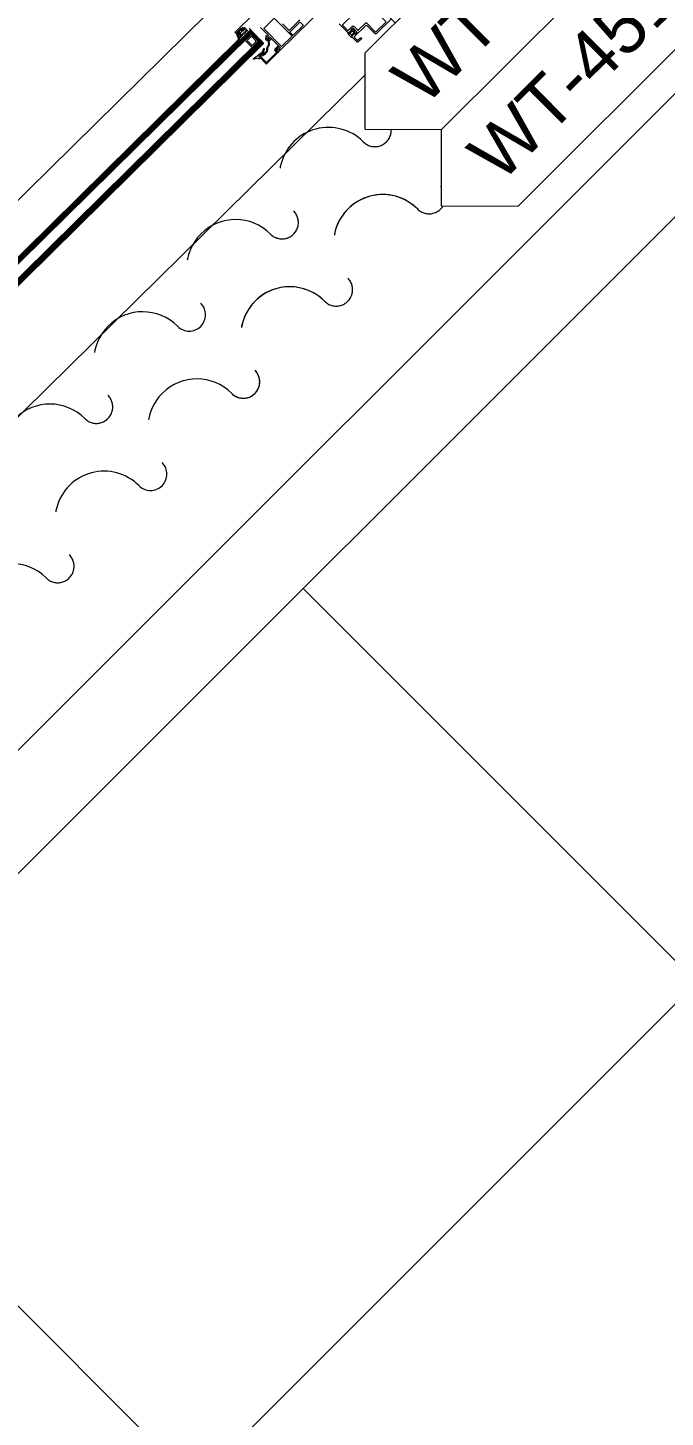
# Model space of a CAD drawing. Header units: centimetres. Extents: x 118932 to 154602, y -32682 to -23521.
# Drawn here: x 137806.6 to 137880.8, y -25601.7 to -25439.8 of the extents above; entities that cross this region are included whole.
import ezdxf

# ---------------------------------------------------------------- set-up
doc = ezdxf.new("R2010")
doc.units = ezdxf.units.CM
doc.header["$LTSCALE"] = 50
doc.header["$MEASUREMENT"] = 0
doc.linetypes.add('HIDDEN', pattern=[0.375, 0.25, -0.125])
for name, color, linetype, lineweight, true_color in [('GEN_00_BL_Yazı', 7, 'Continuous', 0, 0x4f5250), ('GEN_02_TF_Mobilya', 7, 'Continuous', 5, 0x745e3d), ('GEN_02_TF_Pencere', 7, 'Continuous', 9, 0x6093ac), ('GEN_05_ML_Alçıpan_giydirme', 7, 'Continuous', 18, 0x7ebab5), ('GEN_05_ML_Mermer', 7, 'Continuous', 9, 0x9d8692)]:
    doc.layers.add(name, color=color, linetype=linetype, lineweight=lineweight, true_color=true_color)
doc.styles.add('Arial_6', font='arial.ttf', dxfattribs={"height": 59.5325})

# ---------------------------------------------------------------- blocks, each defined once
blk = doc.blocks.new('P7_')
at = {"layer": 'GEN_02_TF_Pencere'}
for p, q in [((163389.72, -16166.65, 0), (163469.27, -16166.65, 0)), ((163389.72, -16166.75, 0), (163471.15, -16166.75, 0)), ((163389.72, -16166.85, 0), (163471.15, -16166.85, 0)), ((163389.72, -16166.95, 0), (163471.15, -16166.95, 0)), ((163389.72, -16167.05, 0), (163471.15, -16167.05, 0)), ((163389.72, -16167.15, 0), (163470.77, -16167.15, 0)), ((163389.77, -16166.55, 0), (163469.36, -16166.55, 0)), ((163470.92, -16167.3, 0), (163470.77, -16167.15, 0)), ((163470.77, -16167.15, 0), (163471.15, -16167.15, 0)), ((163470.79, -16167.17, 0), (163470.79, -16167.15, 0)), ((163470.83, -16167.21, 0), (163470.83, -16167.15, 0)), ((163470.87, -16167.25, 0), (163470.87, -16167.15, 0)), ((163470.91, -16167.29, 0), (163470.91, -16167.15, 0)), ((163470.95, -16168.35, 0), (163470.95, -16167.15, 0)), ((163470.99, -16168.35, 0), (163470.99, -16167.15, 0)), ((163471.03, -16168.35, 0), (163471.03, -16167.15, 0)), ((163471.07, -16168.35, 0), (163471.07, -16167.15, 0)), ((163471.15, -16166.6, 0), (163471.1, -16166.55, 0)), ((163471.1, -16167.15, 0), (163471.15, -16167.1, 0)), ((163471.11, -16168.35, 0), (163471.11, -16167.15, 0)), ((163471.15, -16167.1, 0), (163471.15, -16166.6, 0)), ((163471.15, -16167.15, 0), (163471.15, -16168.35, 0)), ((163471.15, -16168.35, 0), (163471.15, -16167.15, 0)), ((163389.72, -16168.35, 0), (163470.77, -16168.35, 0)), ((163389.72, -16168.45, 0), (163471.15, -16168.45, 0)), ((163389.72, -16168.55, 0), (163471.15, -16168.55, 0)), ((163389.72, -16168.65, 0), (163471.15, -16168.65, 0)), ((163389.72, -16168.75, 0), (163471.15, -16168.75, 0)), ((163470.7, -16167.18, 0), (163469.85, -16167.18, 0)), ((163469.85, -16167.18, 0), (163469.85, -16168.32, 0)), ((163469.85, -16168.32, 0), (163470.7, -16168.32, 0)), ((163470.6, -16167.33, 0), (163470, -16167.33, 0)), ((163470, -16167.33, 0), (163470, -16168.17, 0)), ((163470, -16168.17, 0), (163470.6, -16168.17, 0)), ((163470.7, -16167.43, 0), (163470.6, -16167.33, 0)), ((163470.6, -16168.17, 0), (163470.7, -16168.07, 0)), ((163470.85, -16167.33, 0), (163470.7, -16167.18, 0)), ((163470.7, -16168.07, 0), (163470.7, -16167.43, 0)), ((163470.7, -16168.32, 0), (163470.85, -16168.17, 0)), ((163470.77, -16168.35, 0), (163470.92, -16168.2, 0)), ((163471.15, -16168.35, 0), (163470.77, -16168.35, 0)), ((163470.79, -16168.35, 0), (163470.79, -16168.34, 0)), ((163470.83, -16168.35, 0), (163470.83, -16168.3, 0)), ((163470.85, -16168.17, 0), (163470.85, -16167.33, 0)), ((163470.87, -16168.35, 0), (163470.87, -16168.26, 0)), ((163470.91, -16168.35, 0), (163470.91, -16168.22, 0)), ((163470.92, -16168.2, 0), (163470.92, -16167.3, 0)), ((163471.15, -16168.4, 0), (163471.1, -16168.35, 0)), ((163471.15, -16168.35, 0), (163471.15, -16168.35, 0)), ((163471.15, -16168.9, 0), (163471.15, -16168.4, 0)), ((163389.72, -16168.85, 0), (163471.15, -16168.85, 0)), ((163389.77, -16168.95, 0), (163471.1, -16168.95, 0)), ((163471.1, -16168.95, 0), (163471.15, -16168.9, 0))]:
    blk.add_line(p, q, dxfattribs=at)
at = {"layer": 'GEN_02_TF_Pencere', "extrusion": (0, 0, -1)}
for p, q in [((163469.27, -16166.66, 0), (163469.45, -16166.45, 0)), ((163469.53, -16166.5, 0), (163469.32, -16166.7, 0)), ((163469.61, -16166.34, 0), (163469.61, -16166.36, 0)), ((163469.63, -16166.07, 0), (163469.63, -16166.13, 0)), ((163469.66, -16166.16, 0), (163469.96, -16166.16, 0)), ((163469.94, -16166.55, 0), (163469.69, -16166.55, 0)), ((163469.9, -16166.25, 0), (163469.71, -16166.25, 0)), ((163469.71, -16166.45, 0), (163469.9, -16166.45, 0)), ((163469.9, -16165.98, 0), (163470.06, -16165.88, 0)), ((163469.96, -16166.04, 0), (163469.92, -16166.04, 0)), ((163469.96, -16166.16, 0), (163469.96, -16166.04, 0)), ((163470, -16166.36, 0), (163470, -16166.34, 0)), ((163470, -16166.36, 0), (163470, -16166.36, 0)), ((163470.04, -16165.97, 0), (163470.04, -16166.13, 0)), ((163470.08, -16166.4, 0), (163470.04, -16166.49, 0)), ((163470.04, -16166.49, 0), (163470.04, -16166.49, 0)), ((163470.05, -16166.15, 0), (163470.05, -16166.15, 0)), ((163470.06, -16165.88, 0), (163470.31, -16165.88, 0)), ((163470.3, -16165.95, 0), (163470.07, -16165.95, 0)), ((163470.07, -16166.16, 0), (163470.3, -16166.16, 0)), ((163470.21, -16166.53, 0), (163470.13, -16166.39, 0)), ((163470.34, -16166.4, 0), (163470.29, -16166.53, 0)), ((163470.31, -16165.88, 0), (163470.47, -16165.98, 0)), ((163470.33, -16166.13, 0), (163470.33, -16165.97, 0)), ((163470.47, -16166.53, 0), (163470.4, -16166.39, 0)), ((163470.45, -16166.04, 0), (163470.41, -16166.04, 0)), ((163470.41, -16166.04, 0), (163470.41, -16166.16, 0)), ((163470.41, -16166.16, 0), (163470.81, -16166.16, 0)), ((163470.61, -16166.4, 0), (163470.55, -16166.53, 0)), ((163470.72, -16166.53, 0), (163470.66, -16166.4, 0)), ((163470.82, -16166.48, 0), (163470.79, -16166.53, 0)), ((163470.84, -16166.19, 0), (163470.83, -16166.44, 0)), ((163469.6, -16169.89, 0), (163469.64, -16169.89, 0)), ((163469.64, -16169.89, 0), (163469.64, -16169.89, 0)), ((163469.67, -16169.87, 0), (163469.67, -16169.68, 0)), ((163469.7, -16169.66, 0), (163469.96, -16169.66, 0)), ((163470.01, -16169.67, 0), (163470.02, -16169.68, 0)), ((163470.69, -16169.35, 0), (163470.68, -16169.35, 0))]:
    blk.add_line(p, q, dxfattribs=at)
at = {"layer": 'GEN_02_TF_Pencere', "elevation": 0}
for points in [[(163479.62, -16165.65), (163469.68, -16165.65, 0.414214), (163469.65, -16165.68), (163469.65, -16166.12, 0.414214), (163469.68, -16166.15), (163469.88, -16166.15, 0.414214), (163469.95, -16166.08, 0.414214), (163469.92, -16166.05), (163469.84, -16166.05, -0.414214), (163469.79, -16166), (163469.79, -16165.88, -0.414214), (163469.84, -16165.83), (163470.51, -16165.83, -0.414214), (163470.56, -16165.88), (163470.56, -16166, -0.414214), (163470.51, -16166.05), (163470.43, -16166.05, 0.414214), (163470.4, -16166.08, 0.414214), (163470.47, -16166.15), (163470.78, -16166.15, 0.414214), (163470.83, -16166.1), (163470.83, -16166.08, 0.414214), (163470.8, -16166.05), (163470.73, -16166.05, -0.414214), (163470.7, -16166.02), (163470.7, -16165.85)], [(163472.15, -16167.34), (163472.15, -16168.62, -0.414214), (163472.12, -16168.65), (163471.98, -16168.65, -0.414214), (163471.95, -16168.62), (163471.95, -16168.53, 0.463003), (163471.91, -16168.5, 0.372825), (163471.83, -16168.6), (163471.83, -16168.62, -0.414214), (163471.8, -16168.65), (163471.73, -16168.65, 0.414214), (163471.65, -16168.73), (163471.65, -16168.9, 0.414214), (163471.8, -16169.05), (163471.82, -16169.05, 0.414214), (163471.85, -16169.02), (163471.85, -16168.98, 0.380812), (163471.82, -16168.95, -0.365977), (163471.8, -16168.92), (163471.8, -16168.83, -0.414214), (163471.83, -16168.8), (163471.94, -16168.8, -0.365977), (163471.97, -16168.83, 0.369187), (163472, -16168.85), (163472.12, -16168.85, -0.414214), (163472.15, -16168.88), (163472.15, -16169.72), (163472.18, -16169.75), (163472.15, -16169.78), (163472.15, -16170.62, -0.414214), (163472.12, -16170.65), (163471.99, -16170.65, 0.365995), (163471.96, -16170.68, -0.365977), (163471.94, -16170.7), (163471.83, -16170.7, -0.414214), (163471.8, -16170.67), (163471.8, -16170.58, -0.374045), (163471.82, -16170.55, 0.366034), (163471.85, -16170.53), (163471.85, -16170.48, 0.414214), (163471.82, -16170.45), (163471.8, -16170.45, 0.414214), (163471.65, -16170.6), (163471.64, -16170.82, 0.414214), (163471.67, -16170.85), (163471.67, -16170.85), (163479.61, -16170.86, 0.198912)], [(163483.69, -16177.33), (163481.3, -16177.33, -0.414214), (163481.15, -16177.18), (163481.15, -16175.81, 0.414214)], [(163481.12, -16175.78), (163479.18, -16175.78, 0.414214), (163479.15, -16175.81), (163479.15, -16176.32, 0.400696), (163479.18, -16176.35), (163479.62, -16176.38, -0.400696), (163479.65, -16176.41), (163479.65, -16176.5, -0.414214), (163479.62, -16176.53), (163479.09, -16176.53, -0.414214), (163478.99, -16176.43), (163478.99, -16175.6, -0.399104), (163479.04, -16175.55), (163479.42, -16175.53, -0.429487), (163479.45, -16175.56), (163479.45, -16175.58, 0.414214), (163479.5, -16175.63), (163479.7, -16175.63, 0.414214), (163479.8, -16175.53), (163479.8, -16175.03, 0.414214), (163479.7, -16174.93), (163479.5, -16174.93, 0.414214), (163479.45, -16174.98), (163479.45, -16175, -0.429495), (163479.42, -16175.03), (163479.04, -16175.02, -0.399096), (163478.99, -16174.97), (163478.99, -16173.49, -0.414214)]]:
    blk.add_lwpolyline(points, format="xyb", dxfattribs=at)
blk.add_lwpolyline([(163476.07, -16169.93), (163474.3, -16169.93), (163474.3, -16168.85)], dxfattribs=at)
blk.add_lwpolyline([(163474.06, -16170.66), (163472.35, -16170.65), (163472.35, -16167.7), (163474.06, -16167.71), (163474.06, -16170.66)], close=True, dxfattribs=at)
for points in [[(163469.7, -16170.86), (163471.62, -16170.86, 0.41421), (163471.65, -16170.83), (163471.65, -16170.77, 0.41421), (163471.62, -16170.74), (163471.6, -16170.74), (163471.6, -16170.44), (163471.87, -16170.44), (163471.89, -16170.47, 0.414213), (163471.93, -16170.49), (163472.1, -16170.39, 0.767327), (163472.08, -16170.32), (163471.58, -16170.32, 0.414213), (163471.48, -16170.42), (163471.48, -16170.69, -0.414213), (163471.43, -16170.74), (163469.84, -16170.74, -0.414213), (163469.79, -16170.69), (163469.79, -16169.83, -0.414213), (163469.84, -16169.78), (163469.89, -16169.78, -0.127549), (163469.92, -16169.79, 0.13898), (163470.52, -16169.93), (163470.66, -16169.93, 0.215322), (163470.9, -16169.82, -0.168624), (163471.36, -16169.56, 0.197358), (163471.57, -16169.43), (163471.67, -16169.28, -0.244575), (163471.82, -16169.2), (163472.1, -16169.2, 0.767327), (163472.13, -16169.1), (163471.93, -16168.98, 0.577351), (163471.89, -16169.01), (163471.89, -16169.08), (163471.82, -16169.08, 0.244575), (163471.58, -16169.21), (163471.47, -16169.36, -0.197358), (163471.34, -16169.44, 0.168624), (163470.81, -16169.74, -0.215322), (163470.66, -16169.81), (163470.42, -16169.81, -0.114883), (163469.98, -16169.68, 0.126996), (163469.88, -16169.66), (163469.7, -16169.66, 0.414213), (163469.67, -16169.69), (163469.67, -16170.83, 0.414213), (163469.7, -16170.86)], [(163474.22, -16170.13, -0.198912), (163474.25, -16170.13), (163475.87, -16170.13, -0.414214), (163475.9, -16170.16), (163475.9, -16170.63, -0.414214), (163475.87, -16170.66), (163474.25, -16170.66, -0.414214), (163474.22, -16170.63), (163474.22, -16170.16, -0.198912), (163474.22, -16170.13)], [(163481.33, -16177.15), (163483.04, -16177.15), (163483.04, -16172.46), (163481.33, -16172.46), (163481.33, -16173.46, -0.414214), (163480.95, -16173.84), (163479.2, -16173.84, 0.414214), (163479.17, -16173.87), (163479.17, -16174.75, 0.414214), (163479.2, -16174.78), (163479.9, -16174.78, -0.414214), (163480, -16174.88), (163480, -16175.48, 0.414214), (163480.1, -16175.58), (163481.23, -16175.58, -0.414214), (163481.33, -16175.68), (163481.33, -16177.15)], [(163478.99, -16174.85, 0.064394), (163478.91, -16175.06, 0.064394), (163478.88, -16175.28, 0.129325), (163478.99, -16175.71), (163478.99, -16175.56, -0.399528), (163479.02, -16175.53), (163479.44, -16175.51, -0.414214), (163479.47, -16175.54), (163479.47, -16175.57, 0.414214), (163479.5, -16175.6), (163479.5, -16175.6, 0.295923), (163479.59, -16175.54, 0.104809), (163479.65, -16175.28, 0.104809), (163479.59, -16175.02, 0.295923), (163479.5, -16174.96), (163479.5, -16174.96, 0.414214), (163479.47, -16174.99), (163479.47, -16175.02, -0.414214), (163479.44, -16175.05), (163479.02, -16175.03, -0.399528), (163478.99, -16175), (163478.99, -16174.85)], [(163479.14, -16175.13), (163479.46, -16175.15, -0.337036), (163479.49, -16175.17, -0.054259), (163479.5, -16175.28, -0.054259), (163479.49, -16175.38, -0.337036), (163479.46, -16175.41), (163479.14, -16175.42, -0.32284), (163479.11, -16175.4, -0.093955), (163479.08, -16175.28, -0.093955), (163479.11, -16175.15, -0.32284), (163479.14, -16175.13)]]:
    blk.add_lwpolyline(points, format="xyb", close=True, dxfattribs=at)
at = {"layer": 'GEN_02_TF_Pencere'}
for centre, major_axis, start_param, end_param in [((163469.3, -16166.68, 0), (-0.0344, 0), -0.614619, 2.340265), ((163469.04, -16166.19, 0), (-0.5, 0), 2.512106, 2.949893), ((163465.27, -16165.54, 0), (-4.34, 0), 2.949895, 3.003759), ((163469.57, -16166.53, 0), (-0.0509, 0), 3.745027, 5.454025), ((163469.6, -16166.07, 0), (-0.03, 0), 3.140437, 6.105223), ((163469.71, -16166.34, 0), (-0.1, 0), 4.711232, 6.28203), ((163469.71, -16166.36, 0), (0.1, 0), 3.140436, 4.711234), ((163469.69, -16166.46, 0), (0.1, 0), 3.745027, 4.711234), ((163469.66, -16166.13, 0), (-0.03, 0), -0.001157, 1.56964), ((163469.92, -16166.01, 0), (-0.04, 0), -0.948289, 1.56964), ((163469.9, -16166.34, 0), (-0.1, 0), 3.140436, 4.711234), ((163469.9, -16166.36, 0), (-0.1, 0), 1.569641, 3.140438), ((163469.94, -16166.46, 0), (0.1, 0), 4.711235, 5.320589), ((163469.94, -16166.46, 0), (-0.1, 0), 2.178997, 2.788351), ((163470.07, -16165.97, 0), (-0.03, 0), 4.711233, 6.282031), ((163470.07, -16166.13, 0), (0.03, 0), 3.140439, 3.925836), ((163470.07, -16166.13, 0), (0.03, 0), 3.925836, 4.711232), ((163470.11, -16166.41, 0), (-0.03, 0), 3.628945, 5.929947), ((163470.25, -16166.52, 0), (-0.0413, 0), 0.458705, 2.776142), ((163470.3, -16165.97, 0), (0.03, 0), -0.001157, 1.56964), ((163470.3, -16166.13, 0), (0.03, 0), 4.711232, 6.282029), ((163470.37, -16166.41, 0), (0.03, 0), 0.487351, 2.788352), ((163470.45, -16166.01, 0), (0.04, 0), 4.711234, 7.229163), ((163470.51, -16166.52, 0), (-0.0413, 0), 0.458704, 2.776141), ((163470.63, -16166.41, 0), (-0.03, 0), 3.490789, 5.931679), ((163470.76, -16166.52, 0), (0.0413, 0), 3.504733, 5.82217), ((163470.81, -16166.19, 0), (-0.03, 0), 3.140437, 4.711235), ((163470.73, -16166.44, 0), (-0.1, 0), 2.680578, 3.140437)]:
    blk.add_ellipse(centre, major_axis=major_axis, ratio=0.881548, start_param=start_param, end_param=end_param, dxfattribs=at)
at = {"layer": 'GEN_02_TF_Pencere', "extrusion": (0, 0, -1)}
for centre, major_axis, start_param, end_param in [((163469.03, -16169.38, 0), (0.03, 0), 3.142037, 4.994419), ((163469.03, -16169.38, 0), (-0.03, 0), -1.226961, -0.000036), ((163468.87, -16169.93, 0), (-0.64, 0), 1.805526, 2.955356), ((163467.22, -16176.63, 0), (-8.86, 0), 1.777943, 1.838474), ((163469.6, -16169.81, 0), (0.1, 0), 1.570967, 2.940044), ((163470.01, -16168.22, 0), (1.55, 0), 1.378609, 1.866448), ((163469.64, -16169.87, 0), (-0.03, 0), 3.141594, 4.712388), ((163469.7, -16169.68, 0), (-0.03, 0), 0.000001, 1.570795), ((163469.96, -16169.74, 0), (-0.1, 0), 1.57081, 2.088079), ((163470.17, -16169.47, 0), (0.286, 0), 0.956763, 2.099792), ((163470.14, -16168.77, 0), (0.88, 0), 0.944914, 1.386057), ((163468.4, -16167.18, 0), (-3.54, 0), 3.990064, 4.134382), ((163470.69, -16169.39, 0), (-0.0382, 0), 0.629084, 1.300082), ((163470.69, -16169.39, 0), (0.05, 0), -1.570583, 0.325144)]:
    blk.add_ellipse(centre, major_axis=major_axis, ratio=0.839387, start_param=start_param, end_param=end_param, dxfattribs=at)
at = {"layer": 'GEN_05_ML_Mermer', "elevation": 0}
blk.add_lwpolyline([(163483.72, -16179.82), (163288.72, -16179.82), (163288.72, -16161.83), (163483.72, -16161.83)], close=True, dxfattribs=at)
blk = doc.blocks.new('DOGRAMA LEVEL 0 E BLOK')
at = {"layer": 'GEN_05_ML_Alçıpan_giydirme', "color": 1, "rotation": 44.89300344918647}
blk.add_blockref('P7_', (-127478.78, -103170.84, 0), dxfattribs=at)
blk = doc.blocks.new('UP-456_Sofa_250x75')
at = {"layer": 'GEN_02_TF_Mobilya'}
for p, q in [((-249.61, 2.12), (-72.83, 178.9)), ((-72.83, 164.53), (-235.47, 1.89)), ((-72.83, 72.83), (-118.68, 118.68)), ((-189.62, -43.95), (-72.83, 72.83)), ((-131.23, 14.44), (-177.07, 60.29))]:
    blk.add_line(p, q, dxfattribs=at)
blk = doc.blocks.new('Drapery Nest - Drape-V396-TYPE F')
at = {"layer": 'GEN_02_TF_Mobilya', "linetype": 'HIDDEN'}
for points in [[(0, 95.25, -1), (0, 133.35, 1), (0, 247.65, -1), (0, 285.75, 1), (0, 400.05, -1), (0, 438.15, 1), (0, 400.05, -1), (0, 285.75, 1), (0, 247.65, -1), (0, 133.35, 1), (0, 95.25, -1), (0, -19.05, 1)], [(0, -361.95, -1), (0, -323.85, 1), (0, -209.55, -1), (0, -171.45, 1), (0, -57.15, -1), (0, -19.05, 1), (0, -57.15, -1), (0, -171.45, 1), (0, -209.55, -1), (0, -323.85, 1), (0, -361.95, -1), (0, -476.25, 1)], [(0, -819.15, -1), (0, -781.05, 1), (0, -666.75, -1), (0, -628.65, 1), (0, -514.35, -1), (0, -476.25, 1), (0, -514.35, -1), (0, -628.65, 1), (0, -666.75, -1), (0, -781.05, 1), (0, -819.15, -1), (0, -933.45, 1)]]:
    blk.add_lwpolyline(points, format="xyb", close=True, dxfattribs=at)
blk = doc.blocks.new('FFE-Tag')
at = {"color": 0}
blk.add_wipeout([(-8.761, 0), (-6.189, 2.572), (6.189, 2.572), (8.761, 0), (6.189, -2.572), (-6.189, -2.572)], dxfattribs=at).dxf.layer = 'GEN_00_BL_Yazı'
at = {"layer": 'GEN_00_BL_Yazı', "color": 0}
for p, q in [((-8.761, 0), (-6.189, 2.572)), ((6.189, 2.572), (-6.189, 2.572)), ((8.761, 0), (6.189, 2.572)), ((-8.761, 0), (-6.189, -2.572)), ((8.761, 0), (6.189, -2.572)), ((-6.189, -2.572), (6.189, -2.572))]:
    blk.add_line(p, q, dxfattribs=at)
blk = doc.blocks.new('WT-450_BlackoutCurtains')
at = {"layer": 'GEN_00_BL_Yazı', "xscale": 2.448801272789173, "yscale": 2.448801272789173, "zscale": 2.448801272789173, "rotation": 134.9999999999806}
blk.add_blockref('FFE-Tag', (0, 0), dxfattribs=at)
at = {"layer": 'GEN_00_BL_Yazı', "insert": (8.41, -12.55), "char_height": 6, "width": 35.7298, "attachment_point": 1, "rotation": 135, "style": 'Arial_6'}
blk.add_mtext('WT-450', dxfattribs=at)
blk = doc.blocks.new('WT-451_SheerCurtain')
at = {"layer": 'GEN_00_BL_Yazı', "xscale": 2.448801272789174, "yscale": 2.448801272789174, "zscale": 2.448801272789174, "rotation": 134.9999999999815}
blk.add_blockref('FFE-Tag', (0, 0), dxfattribs=at)
at = {"layer": 'GEN_00_BL_Yazı', "insert": (8.41, -12.55), "char_height": 6, "attachment_point": 1, "rotation": 135, "style": 'Arial_6'}
blk.add_mtext('WT-451', dxfattribs=at)
blk = doc.blocks.new('PPBamako_SuiteC_TefrisPlan')
at = {"xscale": -1.000000000000007, "rotation": 90}
blk.add_blockref('UP-456_Sofa_250x75', (-508.58, -567.89), dxfattribs=at)
at = {"layer": 'GEN_02_TF_Mobilya', "linetype": 'HIDDEN'}
for points in [[(-583.48, -360.26, 1), (-580.78, -357.58, -1), (-572.67, -349.52, 1), (-569.97, -346.84, -1), (-561.86, -338.78, 1), (-559.16, -336.09, -1), (-561.86, -338.78, 1), (-569.97, -346.84, -1), (-572.67, -349.52, 1), (-580.78, -357.58, -1), (-583.48, -360.26, 1), (-591.59, -368.32, -1), (-594.29, -371.01, 1), (-602.4, -379.06, -1)], [(-577.18, -368.08, 1), (-574.47, -365.4, -1), (-566.37, -357.34, 1), (-563.66, -354.65, -1), (-555.55, -346.6, 1), (-552.85, -343.91, -1), (-555.55, -346.6, 1), (-563.66, -354.65, -1), (-566.37, -357.34, 1), (-574.47, -365.4, -1), (-577.18, -368.08, 1), (-585.28, -376.14, -1), (-587.99, -378.82, 1), (-596.09, -386.88, -1), (-598.8, -389.57, 1), (-606.9, -397.62, -1)]]:
    blk.add_lwpolyline(points, format="xyb", dxfattribs=at)
at = {"xscale": -0.09999991276213538, "yscale": 0.0999999127621354, "zscale": 0.0999999127621354, "rotation": 314.8177696313412}
blk.add_blockref('Drapery Nest - Drape-V396-TYPE F', (-467.07, -262.32), dxfattribs=at)
at = {"rotation": 269.9239460691204}
blk.add_blockref('WT-450_BlackoutCurtains', (-546.45, -322.17), dxfattribs=at)
blk.add_blockref('WT-451_SheerCurtain', (-537.56, -331.09), dxfattribs=at)

msp = doc.modelspace()

# ---------------------------------------------------------------- block references
at = {"rotation": 359.6887739338809}
msp.add_blockref('DOGRAMA LEVEL 0 E BLOK', (138089.79, -26193.19), dxfattribs=at)

# ---------------------------------------------------------------- next in the draw order: block references
at = {"color": 1}
msp.add_blockref('PPBamako_SuiteC_TefrisPlan', (138407.54, -25114.33, 0), dxfattribs=at)

doc.saveas('drawing.dxf')
